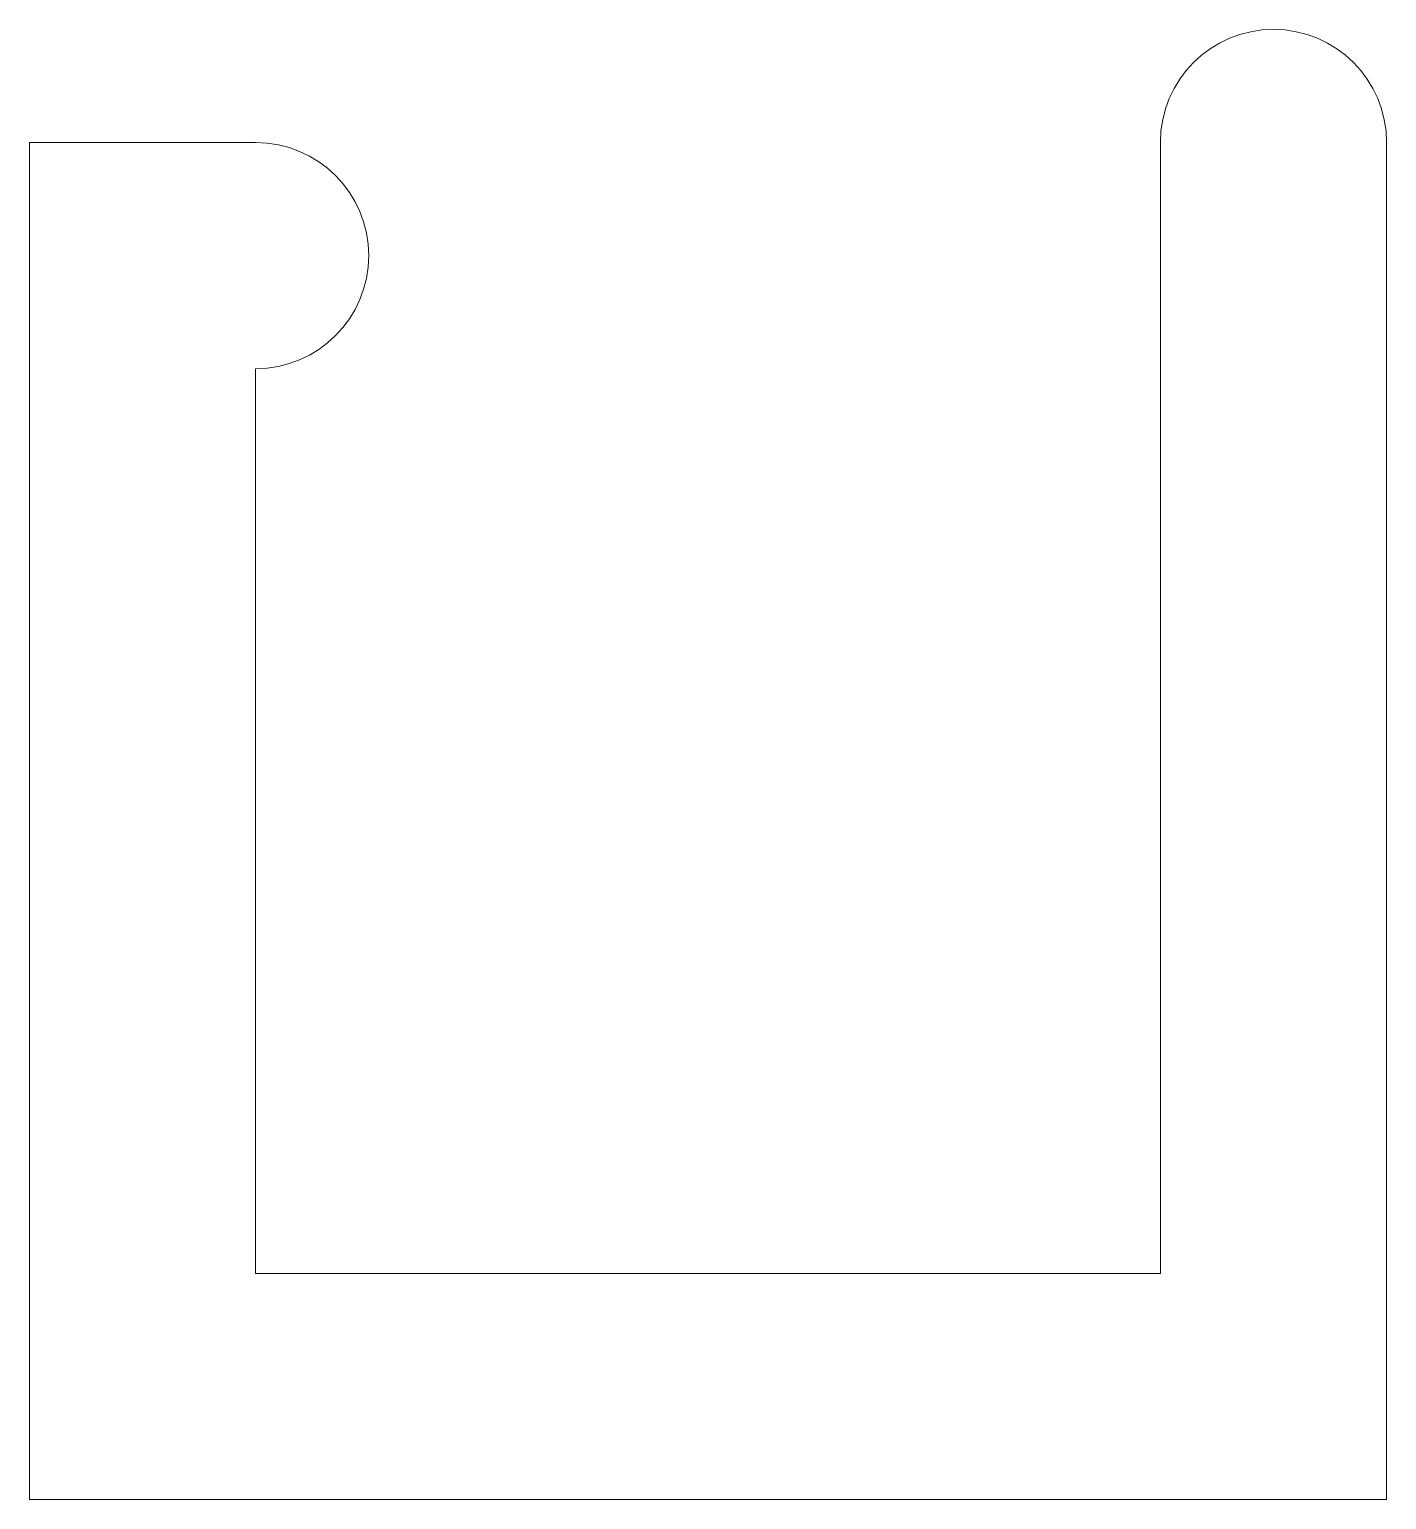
# Model space of a CAD drawing. Header units: millimetres. Extents: x 0 to 60, y 0 to 65.
import ezdxf

# ---------------------------------------------------------------- set-up
doc = ezdxf.new("R2010")
doc.units = ezdxf.units.MM
doc.layers.get('0').update_dxf_attribs({"linetype": 'CONTINUOUS', "lineweight": 0})

msp = doc.modelspace()

# ---------------------------------------------------------------- linework, layer by layer
for p, q in [((0, 0), (0, 60)), ((0, 60), (10, 60)), ((50, 60), (50, 10)), ((60, 0), (60, 60)), ((10, 10), (10, 50)), ((50, 10), (10, 10)), ((0, 0), (60, 0))]:
    msp.add_line(p, q)
for centre, radius, start, end in [((55, 60), 5, 0, 180), ((10, 55), 5, 270, 90), ((0, 0), 0, 0, 0)]:
    msp.add_arc(centre, radius, start, end)

doc.saveas('drawing.dxf')
